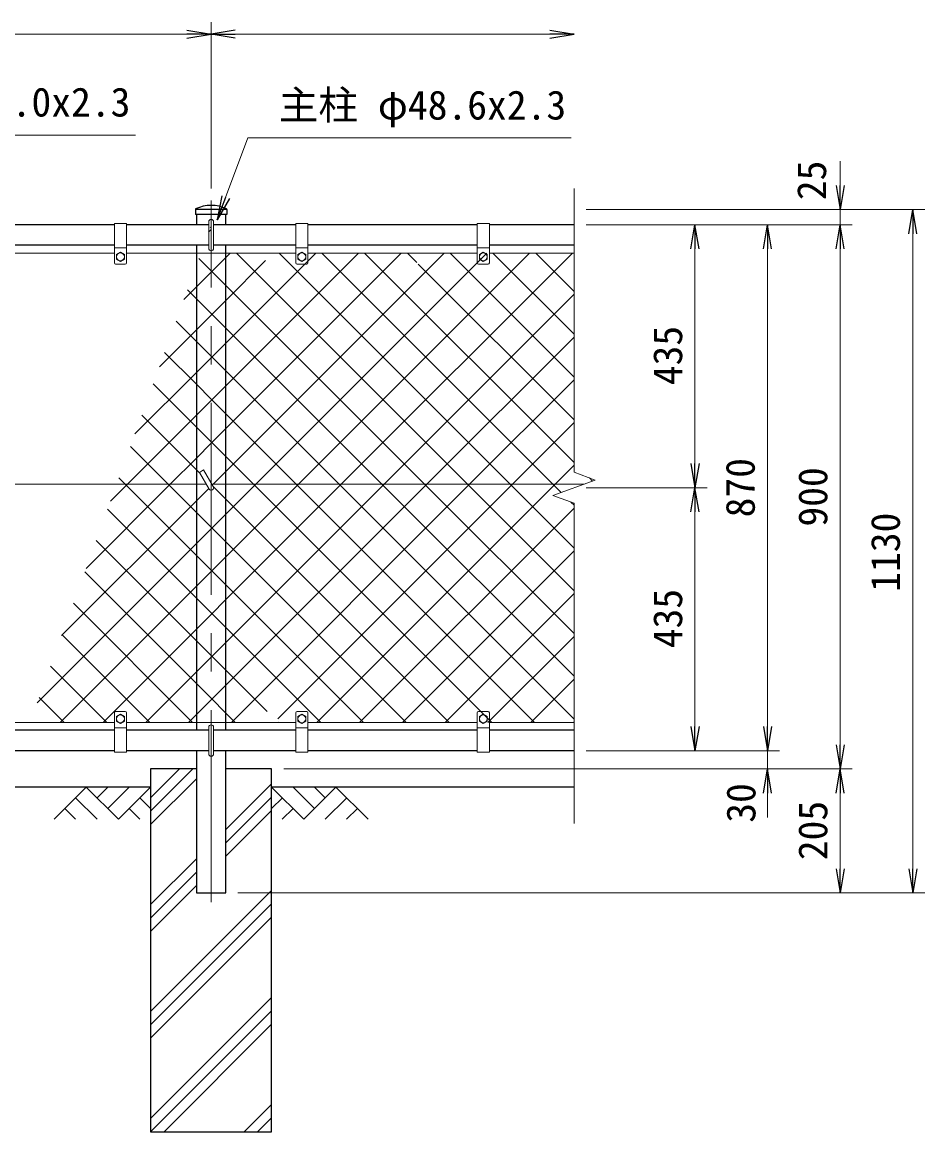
# Model space of a CAD drawing. Units: millimetres, scale not verified. Extents: x -4200 to 4200, y -2970 to 2970.
# Drawn here: x -1897 to -405, y -1140 to 695 of the extents above; entities that cross this region are included whole.
import ezdxf
from ezdxf.enums import TextEntityAlignment as Align

# ---------------------------------------------------------------- set-up
doc = ezdxf.new("R2010")
doc.units = ezdxf.units.MM
doc.header["$LTSCALE"] = 10
doc.linetypes.add('USER1', pattern=[50.8, 31.75, -6.35, 6.35, -6.35])
for name, color, linetype, lineweight in [('0-0_D-STR1', 1, 'Continuous', 25), ('0-1_D-DCR-HCH', 7, 'Continuous', 13), ('0-2_D-STR3', 3, 'Continuous', 13), ('0-3_D-BMK', 2, 'USER1', 13), ('0-4_D-STR-DIM', 7, 'Continuous', 13), ('0-7_D-STR4', 7, 'Continuous', 25), ('0-8_D-BGD', 7, 'Continuous', 25), ('0-9_D-STR-TXT', 7, 'Continuous', 13)]:
    doc.layers.add(name, color=color, linetype=linetype, lineweight=lineweight)
doc.layers.add('0-5_0', color=7, linetype='Continuous')
doc.styles.add('ＭＳ ゴシック', font='')
doc.styles.get('ＭＳ ゴシック').set_extended_font_data('MS Gothic')

# ---------------------------------------------------------------- blocks, each defined once
blk = doc.blocks.new('_Open')
at = {"layer": '0-5_0'}
blk.add_line((-10, 1.667), (0, 0), dxfattribs=at)
blk.add_lwpolyline([(-10, -1.667), (0, 0), (-10, 0)], dxfattribs=at)

msp = doc.modelspace()

# ---------------------------------------------------------------- linework, layer by layer
at = {"layer": '0-0_D-STR1'}
for p, q in [((-1610.75, 385.56), (-1610.75, 377.23)), ((-1558.55, 385.56), (-1558.55, 377.23)), ((-1558.55, 385.23), (-1610.75, 385.23)), ((-1558.55, 377.23), (-1610.75, 377.23)), ((-1608.95, 377.23), (-1608.95, 360.23)), ((-1560.35, 360.23), (-1560.35, 377.23)), ((-1744.65, 360.23), (-2024.65, 360.23)), ((-1588.65, 360.23), (-1724.65, 360.23)), ((-1444.65, 360.23), (-1580.65, 360.23)), ((-1144.65, 360.23), (-1424.65, 360.23)), ((-984.65, 360.23), (-1124.65, 360.23)), ((-1744.65, 326.23), (-2024.65, 326.23)), ((-1588.65, 326.23), (-1724.65, 326.23)), ((-1608.95, 326.23), (-1608.95, -475.77)), ((-1444.65, 326.23), (-1580.65, 326.23)), ((-1560.35, -475.77), (-1560.35, 326.23)), ((-1144.65, 326.23), (-1424.65, 326.23)), ((-984.65, 326.23), (-1124.65, 326.23)), ((-1744.65, -475.77), (-2024.65, -475.77)), ((-1588.65, -475.77), (-1724.65, -475.77)), ((-1444.65, -475.77), (-1580.65, -475.77)), ((-1144.65, -475.77), (-1424.65, -475.77)), ((-984.65, -475.77), (-1124.65, -475.77)), ((-1744.65, -509.77), (-2024.65, -509.77)), ((-1588.65, -509.77), (-1724.65, -509.77)), ((-1444.65, -509.77), (-1580.65, -509.77)), ((-1144.65, -509.77), (-1424.65, -509.77)), ((-984.65, -509.77), (-1124.65, -509.77))]:
    msp.add_line(p, q, dxfattribs=at)
msp.add_lwpolyline([(-1608.95, -509.77), (-1608.95, -744.77), (-1560.35, -744.77), (-1560.35, -509.77)], dxfattribs=at)
for centre, radius, start, end in [((-1609.75, 385.56), 1, 122.29827, 180), ((-1584.65, 332.89), 59.34, 64.40505, 115.59495), ((-1559.55, 385.56), 1, 0, 57.70173)]:
    msp.add_arc(centre, radius, start, end, dxfattribs=at)
at = {"layer": '0-1_D-DCR-HCH'}
for p, q in [((-1589.16, 347.86), (-1584.65, 352.36)), ((-1584.65, 354.9), (-1586.08, 356.32)), ((-1560.35, 93.82), (-1340.94, 313.23)), ((-1560.35, 23.11), (-1270.23, 313.23)), ((-1440.1, -68.77), (-1058.1, 313.23)), ((-1369.39, -68.77), (-987.39, 313.23)), ((-984.65, -32.97), (-1330.85, 313.23)), ((-1244.65, 297.74), (-1260.14, 313.23)), ((-984.65, 108.45), (-1189.43, 313.23)), ((-984.65, 179.16), (-1118.72, 313.23)), ((-984.65, 249.87), (-1048.01, 313.23)), ((-984.65, 37.74), (-1242.14, 295.23)), ((-1608.95, 237.78), (-1623.81, 252.64)), ((-1298.68, -68.77), (-984.65, 245.25)), ((-1584.65, 213.48), (-1608.95, 237.78)), ((-1560.35, 189.18), (-1584.65, 213.48)), ((-1608.95, 167.07), (-1642.68, 200.79)), ((-1302.4, -68.77), (-1560.35, 189.18)), ((-1584.65, 142.77), (-1608.95, 167.07)), ((-1227.97, -68.77), (-984.65, 174.54)), ((-1608.95, 96.36), (-1661.55, 148.95)), ((-1560.35, 118.47), (-1584.65, 142.77)), ((-1373.11, -68.77), (-1560.35, 118.47)), ((-1608.95, 25.64), (-1680.42, 97.11)), ((-1584.65, 72.06), (-1608.95, 96.36)), ((-1584.65, 69.52), (-1560.35, 93.82)), ((-1608.95, 45.22), (-1584.65, 69.52)), ((-1560.35, 47.76), (-1584.65, 72.06)), ((-1722.94, -68.77), (-1608.95, 45.22)), ((-1443.83, -68.77), (-1560.35, 47.76)), ((-1584.65, 1.34), (-1608.95, 25.64)), ((-1584.65, -1.19), (-1560.35, 23.11)), ((-1560.35, -22.96), (-1584.65, 1.34)), ((-1655.96, -68.77), (-1718.16, -6.57)), ((-1608.95, -25.49), (-1584.65, -1.19)), ((-1652.23, -68.77), (-1608.95, -25.49)), ((-1514.54, -68.77), (-1560.35, -22.96)), ((-1791.48, -208.02), (-1652.23, -68.77)), ((-1751.01, -96.84), (-1722.94, -68.77)), ((-1726.67, -68.77), (-1737.03, -58.41)), ((-1608.95, -186.49), (-1726.67, -68.77)), ((-1608.95, -115.78), (-1655.96, -68.77)), ((-1560.35, -189.03), (-1440.1, -68.77)), ((-1560.35, -259.74), (-1369.39, -68.77)), ((-1560.35, -330.45), (-1298.68, -68.77)), ((-1560.35, -401.16), (-1227.97, -68.77)), ((-1120.54, -462.77), (-1514.54, -68.77)), ((-1049.83, -462.77), (-1443.83, -68.77)), ((-984.65, -457.23), (-1373.11, -68.77)), ((-984.65, -386.52), (-1302.4, -68.77)), ((-954.01, -63.62), (-959.26, -58.36)), ((-1339.13, -462.77), (-984.65, -108.3)), ((-984.65, -103.68), (-989.77, -98.56)), ((-1584.65, -140.08), (-1608.95, -115.78)), ((-1560.35, -164.38), (-1584.65, -140.08)), ((-1261.96, -462.77), (-1560.35, -164.38)), ((-1268.42, -462.77), (-984.65, -179.01)), ((-1584.65, -210.79), (-1608.95, -186.49)), ((-1584.65, -213.33), (-1560.35, -189.03)), ((-1608.95, -237.63), (-1584.65, -213.33)), ((-1560.35, -235.09), (-1584.65, -210.79)), ((-1834.1, -462.77), (-1608.95, -237.63)), ((-1332.67, -462.77), (-1560.35, -235.09)), ((-1197.7, -462.77), (-984.65, -249.72)), ((-1615.51, -462.77), (-1812.5, -265.78)), ((-1584.65, -284.04), (-1560.35, -259.74)), ((-1608.95, -308.34), (-1584.65, -284.04)), ((-1763.39, -462.77), (-1608.95, -308.34)), ((-1686.22, -462.77), (-1831.37, -317.62)), ((-1126.99, -462.77), (-984.65, -320.43)), ((-1584.65, -354.75), (-1560.35, -330.45)), ((-1608.95, -379.05), (-1584.65, -354.75)), ((-1756.93, -462.77), (-1850.24, -369.47)), ((-1692.68, -462.77), (-1608.95, -379.05)), ((-1584.65, -425.46), (-1560.35, -401.16)), ((-1056.28, -462.77), (-984.65, -391.14)), ((-1827.64, -462.77), (-1869.11, -421.31)), ((-1608.95, -449.76), (-1584.65, -425.46)), ((-1621.97, -462.77), (-1608.95, -449.76)), ((-1474.09, -462.77), (-1474.65, -462.21)), ((-985.57, -462.77), (-984.65, -461.85)), ((-1684.65, -609.43), (-1615, -539.77)), ((-1684.65, -587.33), (-1637.1, -539.77)), ((-1684.65, -631.52), (-1608.95, -555.82)), ((-1560.35, -639.81), (-1484.65, -564.11)), ((-1791.08, -569.77), (-1844.29, -622.99)), ((-1791.08, -569.77), (-1737.87, -622.99)), ((-1773.34, -587.51), (-1755.6, -569.77)), ((-1755.6, -605.25), (-1720.13, -569.77)), ((-1737.87, -622.99), (-1684.65, -569.77)), ((-1560.35, -661.9), (-1484.65, -586.2)), ((-1431.44, -622.99), (-1484.65, -569.77)), ((-1413.7, -605.25), (-1449.18, -569.77)), ((-1378.23, -569.77), (-1431.44, -622.99)), ((-1395.87, -587.6), (-1413.7, -569.77)), ((-1378.23, -569.77), (-1325.02, -622.99)), ((-1826.55, -605.25), (-1808.73, -622.99)), ((-1808.82, -587.51), (-1773.18, -622.99)), ((-1720.13, -605.25), (-1702.31, -622.99)), ((-1702.39, -587.51), (-1684.65, -605.17)), ((-1466.92, -587.51), (-1484.65, -605.17)), ((-1449.18, -605.25), (-1467, -622.99)), ((-1360.49, -587.51), (-1396.13, -622.99)), ((-1342.76, -605.25), (-1360.57, -622.99)), ((-1560.35, -684), (-1484.65, -608.3)), ((-1684.65, -764.11), (-1608.95, -688.41)), ((-1684.65, -786.2), (-1608.95, -710.5)), ((-1684.65, -808.3), (-1608.95, -732.6)), ((-1684.65, -940.88), (-1484.65, -740.88)), ((-1684.65, -962.98), (-1484.65, -762.98)), ((-1684.65, -985.08), (-1484.65, -785.08)), ((-1684.65, -1117.66), (-1484.65, -917.66)), ((-1684.65, -1139.76), (-1484.65, -939.76)), ((-1662.57, -1139.77), (-1484.65, -961.85)), ((-1529.99, -1139.77), (-1484.65, -1094.44)), ((-1507.89, -1139.77), (-1484.65, -1116.53)), ((-1485.8, -1139.77), (-1484.65, -1138.63))]:
    msp.add_line(p, q, dxfattribs=at)
for points in [[(-1872.41, -430.37), (-1608.95, -166.92), (-1584.65, -142.62), (-1560.35, -118.32), (-1510.81, -68.77), (-1128.81, 313.23)], [(-1710.55, 14.33), (-1608.95, 115.93), (-1584.65, 140.23), (-1560.35, 164.53), (-1411.65, 313.23)], [(-1629.62, 236.68), (-1608.95, 257.35), (-1584.65, 281.65), (-1560.35, 305.95), (-1553.08, 313.23)], [(-1582.78, -70.03), (-1581.52, -68.77), (-1560.35, -47.61), (-1199.52, 313.23)], [(-984.65, -245.1), (-1160.98, -68.77), (-1542.98, 313.23)], [(-984.65, -174.39), (-1090.27, -68.77), (-1472.27, 313.23)], [(-1005.85, -82.49), (-1019.56, -68.77), (-1401.56, 313.23)], [(-1670.09, 125.51), (-1608.95, 186.64), (-1584.65, 210.94), (-1560.35, 235.24), (-1494.65, 300.94)], [(-984.65, -315.81), (-1231.69, -68.77), (-1560.35, 259.89), (-1584.65, 284.19), (-1604.94, 304.48)], [(-1551.26, -462.77), (-1157.26, -68.77), (-984.65, 103.83)], [(-1602.97, -51.05), (-1608.95, -45.07), (-1699.29, 45.27)], [(-1474.65, -456.88), (-1086.55, -68.77), (-984.65, 33.12)], [(-1409.84, -462.77), (-1015.84, -68.77), (-984.65, -37.59)], [(-1191.25, -462.77), (-1560.35, -93.67), (-1581.14, -72.88)], [(-1831.94, -319.19), (-1608.95, -96.21), (-1588.63, -75.88)], [(-1403.38, -462.77), (-1560.35, -305.8), (-1584.65, -281.5), (-1608.95, -257.2), (-1755.9, -110.26)], [(-1492.09, -444.77), (-1560.35, -376.51), (-1584.65, -352.21), (-1608.95, -327.91), (-1774.76, -162.1)], [(-1544.8, -462.77), (-1560.35, -447.22), (-1584.65, -422.92), (-1608.95, -398.62), (-1793.63, -213.94)]]:
    msp.add_lwpolyline(points, dxfattribs=at)
at = {"layer": '0-2_D-STR3'}
for p, q in [((-1744.65, 362.23), (-1744.65, 297.23)), ((-1724.65, 362.23), (-1744.65, 362.23)), ((-1724.65, 362.23), (-1724.65, 297.23)), ((-1588.65, 321.23), (-1588.65, 365.23)), ((-1580.65, 321.23), (-1580.65, 365.23)), ((-1444.65, 362.23), (-1444.65, 297.23)), ((-1424.65, 362.23), (-1444.65, 362.23)), ((-1424.65, 362.23), (-1424.65, 297.23)), ((-1144.65, 362.23), (-1144.65, 297.23)), ((-1124.65, 362.23), (-1144.65, 362.23)), ((-1124.65, 362.23), (-1124.65, 297.23)), ((-2024.65, 313.23), (-1744.65, 313.23)), ((-1724.65, 322.23), (-1744.65, 322.23)), ((-1741.15, 310.97), (-1734.65, 314.73)), ((-1734.65, 314.73), (-1728.15, 310.97)), ((-1724.65, 313.23), (-1444.65, 313.23)), ((-1424.65, 322.23), (-1444.65, 322.23)), ((-1441.15, 310.97), (-1434.65, 314.73)), ((-1434.65, 314.73), (-1428.15, 310.97)), ((-1424.65, 313.23), (-1144.65, 313.23)), ((-1124.65, 322.23), (-1144.65, 322.23)), ((-1141.15, 310.97), (-1134.65, 314.73)), ((-1134.65, 314.73), (-1128.15, 310.97)), ((-1124.65, 313.23), (-984.65, 313.23)), ((-1726.65, 295.23), (-1742.65, 295.23)), ((-1741.15, 310.97), (-1741.15, 303.48)), ((-1728.15, 310.97), (-1728.15, 303.48)), ((-1426.65, 295.23), (-1442.65, 295.23)), ((-1441.15, 310.97), (-1441.15, 303.48)), ((-1428.15, 310.97), (-1428.15, 303.48)), ((-1126.65, 295.23), (-1142.65, 295.23)), ((-1141.15, 310.97), (-1141.15, 303.48)), ((-1128.15, 310.97), (-1128.15, 303.48)), ((-1604.05, -49.18), (-1597.12, -45.18)), ((-1604.05, -49.18), (-1588.12, -76.77)), ((-1597.12, -45.18), (-1581.19, -72.77)), ((-1592.74, -68.77), (-3383.5, -68.77)), ((-968.17, -68.77), (-1583.5, -68.77)), ((-1744.65, -511.77), (-1744.65, -446.77)), ((-1726.65, -444.77), (-1742.65, -444.77)), ((-1741.15, -460.52), (-1741.15, -453.03)), ((-1728.15, -460.52), (-1728.15, -453.03)), ((-1724.65, -511.77), (-1724.65, -446.77)), ((-1444.65, -511.77), (-1444.65, -446.77)), ((-1426.65, -444.77), (-1442.65, -444.77)), ((-1441.15, -460.52), (-1441.15, -453.03)), ((-1428.15, -460.52), (-1428.15, -453.03)), ((-1424.65, -511.77), (-1424.65, -446.77)), ((-1144.65, -511.77), (-1144.65, -446.77)), ((-1126.65, -444.77), (-1142.65, -444.77)), ((-1141.15, -460.52), (-1141.15, -453.03)), ((-1128.15, -460.52), (-1128.15, -453.03)), ((-1124.65, -511.77), (-1124.65, -446.77)), ((-2024.65, -462.77), (-1744.65, -462.77)), ((-1724.65, -471.77), (-1744.65, -471.77)), ((-1741.15, -460.52), (-1734.65, -464.27)), ((-1734.65, -464.27), (-1728.15, -460.52)), ((-1724.65, -462.77), (-1444.65, -462.77)), ((-1588.65, -514.77), (-1588.65, -470.77)), ((-1580.65, -514.77), (-1580.65, -470.77)), ((-1424.65, -471.77), (-1444.65, -471.77)), ((-1441.15, -460.52), (-1434.65, -464.27)), ((-1434.65, -464.27), (-1428.15, -460.52)), ((-1424.65, -462.77), (-1144.65, -462.77)), ((-1124.65, -471.77), (-1144.65, -471.77)), ((-1141.15, -460.52), (-1134.65, -464.27)), ((-1134.65, -464.27), (-1128.15, -460.52)), ((-1124.65, -462.77), (-984.65, -462.77)), ((-1724.65, -511.77), (-1744.65, -511.77)), ((-1424.65, -511.77), (-1444.65, -511.77)), ((-1124.65, -511.77), (-1144.65, -511.77))]:
    msp.add_line(p, q, dxfattribs=at)
for points in [[(-1741.15, 303.48), (-1734.65, 299.73), (-1728.15, 303.48)], [(-1441.15, 303.48), (-1434.65, 299.73), (-1428.15, 303.48)], [(-1141.15, 303.48), (-1134.65, 299.73), (-1128.15, 303.48)], [(-1741.15, -453.03), (-1734.65, -449.27), (-1728.15, -453.03)], [(-1441.15, -453.03), (-1434.65, -449.27), (-1428.15, -453.03)], [(-1141.15, -453.03), (-1134.65, -449.27), (-1128.15, -453.03)]]:
    msp.add_lwpolyline(points, dxfattribs=at)
for centre in [(-1734.65, 307.23), (-1434.65, 307.23), (-1134.65, 307.23), (-1734.65, -456.77), (-1434.65, -456.77), (-1134.65, -456.77)]:
    msp.add_circle(centre, 6.49, dxfattribs=at)
for centre, radius, start, end in [((-1584.65, 365.23), 4, 0, 180), ((-1584.65, 321.23), 4, 180, 0), ((-1742.65, 297.23), 2, 180, 270), ((-1726.65, 297.23), 2, 270, 0), ((-1442.65, 297.23), 2, 180, 270), ((-1426.65, 297.23), 2, 270, 0), ((-1142.65, 297.23), 2, 180, 270), ((-1126.65, 297.23), 2, 270, 0), ((-1584.65, -74.77), 4, 210, 30), ((-1742.65, -446.77), 2, 90, 180), ((-1726.65, -446.77), 2, 0, 90), ((-1442.65, -446.77), 2, 90, 180), ((-1426.65, -446.77), 2, 0, 90), ((-1142.65, -446.77), 2, 90, 180), ((-1126.65, -446.77), 2, 0, 90), ((-1584.65, -470.77), 4, 0, 180), ((-1584.65, -514.77), 4, 180, 0)]:
    msp.add_arc(centre, radius, start, end, dxfattribs=at)
at = {"layer": '0-3_D-BMK'}
msp.add_line((-1584.65, -759.77), (-1584.65, 400.23), dxfattribs=at)
at = {"layer": '0-4_D-STR-DIM'}
for p, q in [((-1584.65, 420.23), (-1584.65, 695.23)), ((-1584.65, 420.23), (-1584.65, 695.23)), ((-3344.65, 675.23), (-1624.65, 675.23)), ((-1544.65, 675.23), (-1024.65, 675.23)), ((-544.65, 425.23), (-544.65, 465.23)), ((-984.65, 420.23), (-984.65, -49.12)), ((-964.65, 385.23), (-404.65, 385.23)), ((-964.65, 385.23), (-524.65, 385.23)), ((-544.65, 360.23), (-544.65, 385.23)), ((-964.65, 360.23), (-644.65, 360.23)), ((-964.65, 360.23), (-524.65, 360.23)), ((-964.65, 360.23), (-524.65, 360.23)), ((-964.65, 360.23), (-764.65, 360.23)), ((-424.65, 345.23), (-424.65, -704.77)), ((-784.65, -34.77), (-784.65, 320.23)), ((-664.65, 320.23), (-664.65, -469.77)), ((-544.65, -499.77), (-544.65, 320.23)), ((-544.65, 320.23), (-544.65, 280.23)), ((-949.42, -61.95), (-984.65, -49.12)), ((-1019.89, -87.6), (-949.42, -61.95)), ((-984.65, -100.42), (-1019.89, -87.6)), ((-964.65, -74.77), (-764.65, -74.77)), ((-964.65, -74.77), (-764.65, -74.77)), ((-984.65, -100.42), (-984.65, -629.77)), ((-784.65, -469.77), (-784.65, -114.77)), ((-664.65, -469.77), (-664.65, -429.77)), ((-964.65, -509.77), (-644.65, -509.77)), ((-964.65, -509.77), (-644.65, -509.77)), ((-964.65, -509.77), (-764.65, -509.77)), ((-664.65, -509.77), (-664.65, -539.77)), ((-1464.65, -539.77), (-644.65, -539.77)), ((-1464.65, -539.77), (-524.65, -539.77)), ((-1464.65, -539.77), (-524.65, -539.77)), ((-664.65, -579.77), (-664.65, -619.77)), ((-544.65, -579.77), (-544.65, -704.77)), ((-1540.35, -744.77), (-404.65, -744.77)), ((-1330.35, -744.77), (-524.65, -744.77))]:
    msp.add_line(p, q, dxfattribs=at)
at = {"layer": '0-7_D-STR4'}
msp.add_line((-1484.65, -539.77), (-1560.35, -539.77), dxfattribs=at)
msp.add_lwpolyline([(-1608.95, -539.77), (-1684.65, -539.77), (-1684.65, -1139.77), (-1484.65, -1139.77), (-1484.65, -539.77)], dxfattribs=at)
at = {"layer": '0-8_D-BGD'}
for p, q in [((-1684.65, -569.77), (-3284.65, -569.77)), ((-984.65, -569.77), (-1484.65, -569.77))]:
    msp.add_line(p, q, dxfattribs=at)
at = {"layer": '0-9_D-STR-TXT'}
for points in [[(-1709.99, 508.48), (-2245.94, 508.48), (-2294.03, 362.13)], [(-989.21, 503.79), (-1523.89, 503.79), (-1573.92, 370.23)]]:
    msp.add_lwpolyline(points, dxfattribs=at)

# ---------------------------------------------------------------- block references
at = {"layer": '0-4_D-STR-DIM', "xscale": 4, "yscale": 4}
for p in [(-1584.65, 675.23), (-984.65, 675.23)]:
    msp.add_blockref('_Open', p, dxfattribs=at)
for p, rotation in [((-1584.65, 675.23), 180), ((-544.65, 385.23), 270), ((-424.65, 385.23), 90), ((-784.65, 360.23), 90), ((-664.65, 360.23), 90), ((-544.65, 360.23), 90), ((-544.65, 360.23), 90), ((-784.65, -74.77), 270), ((-784.65, -74.77), 90), ((-784.65, -509.77), 270), ((-664.65, -509.77), 270), ((-664.65, -509.77), 270), ((-544.65, -539.77), 270), ((-664.65, -539.77), 90), ((-544.65, -539.77), 90), ((-544.65, -744.77), 270), ((-424.65, -744.77), 270)]:
    msp.add_blockref('_Open', p, dxfattribs=dict(at, rotation=rotation))
at = {"layer": '0-9_D-STR-TXT', "xscale": 4, "yscale": 4, "rotation": 249.46512}
msp.add_blockref('_Open', (-1574.62, 368.36), dxfattribs=at)

# ---------------------------------------------------------------- texts
at = {"layer": '0-4_D-STR-DIM', "style": 'ＭＳ ゴシック'}
for s, p in [('25', (-553.38, 400.87)), ('435', (-791.4, 94.88)), ('870', (-671.4, -123.65)), ('900', (-551.4, -138.9)), ('1130', (-431.4, -246.67)), ('435', (-791.4, -340.12)), ('30', (-670.26, -628.66)), ('205', (-551.4, -690.62))]:
    msp.add_text(s, height=48.09, rotation=90, dxfattribs=at).set_placement(p, align=Align.BOTTOM_LEFT)
at = {"layer": '0-9_D-STR-TXT', "style": 'ＭＳ ゴシック'}
for s, p in [('胴縁 φ34.0x2.3', (-2193.49, 524.75)), ('主柱 φ48.6x2.3', (-1472.97, 519.8))]:
    msp.add_text(s, height=48.09, dxfattribs=at).set_placement(p, align=Align.BOTTOM_LEFT)

doc.saveas('drawing.dxf')
